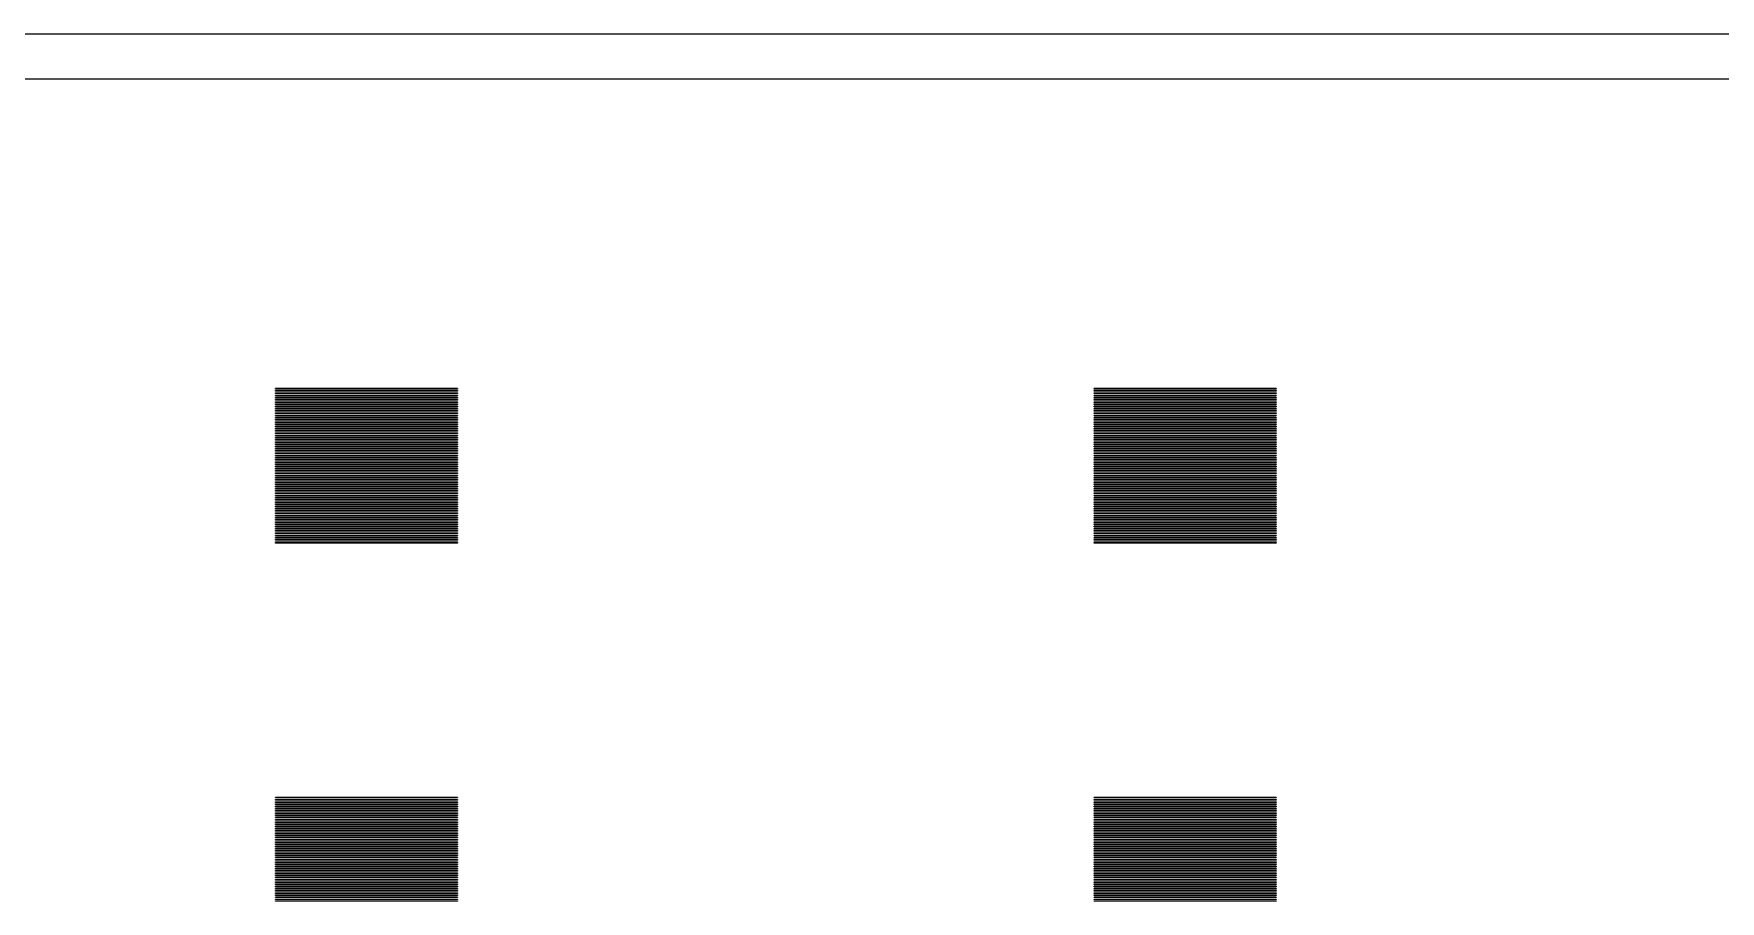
# Model space of a CAD drawing. Extents: x -18 to 132, y -42 to 114.
# Drawn here: x 19.68 to 56.76, y 57.91 to 77 of the extents above; entities that cross this region are included whole.
import ezdxf

# ---------------------------------------------------------------- set-up
doc = ezdxf.new("R2010")
doc.units = 0

msp = doc.modelspace()

# ---------------------------------------------------------------- linework, layer by layer
for p, q in [((-4.5, 77), (112.5, 77)), ((112, 76), (-4, 76)), ((25, 69.195), (25, 69.205)), ((25, 69.205), (29, 69.205)), ((29, 69.195), (25, 69.195)), ((25, 69.155), (25, 69.165)), ((25, 69.165), (29, 69.165)), ((29, 69.155), (25, 69.155)), ((25, 69.115), (25, 69.125)), ((25, 69.125), (29, 69.125)), ((29, 69.115), (25, 69.115)), ((25, 69.075), (25, 69.085)), ((25, 69.085), (29, 69.085)), ((29, 69.075), (25, 69.075)), ((25, 69.035), (25, 69.045)), ((25, 69.045), (29, 69.045)), ((29, 69.035), (25, 69.035)), ((25, 68.995), (25, 69.005)), ((25, 69.005), (29, 69.005)), ((29, 68.995), (25, 68.995)), ((25, 68.955), (25, 68.965)), ((25, 68.965), (29, 68.965)), ((29, 69.205), (29, 69.195)), ((29, 69.165), (29, 69.155)), ((29, 69.125), (29, 69.115)), ((29, 69.085), (29, 69.075)), ((29, 69.045), (29, 69.035)), ((29, 69.005), (29, 68.995)), ((29, 68.965), (29, 68.955)), ((43, 69.195), (43, 69.205)), ((43, 69.205), (47, 69.205)), ((47, 69.195), (43, 69.195)), ((43, 69.155), (43, 69.165)), ((43, 69.165), (47, 69.165)), ((47, 69.155), (43, 69.155)), ((43, 69.115), (43, 69.125)), ((43, 69.125), (47, 69.125)), ((47, 69.115), (43, 69.115)), ((43, 69.075), (43, 69.085)), ((43, 69.085), (47, 69.085)), ((47, 69.075), (43, 69.075)), ((43, 69.035), (43, 69.045)), ((43, 69.045), (47, 69.045)), ((47, 69.035), (43, 69.035)), ((43, 68.995), (43, 69.005)), ((43, 69.005), (47, 69.005)), ((47, 68.995), (43, 68.995)), ((43, 68.955), (43, 68.965)), ((43, 68.965), (47, 68.965)), ((47, 69.205), (47, 69.195)), ((47, 69.165), (47, 69.155)), ((47, 69.125), (47, 69.115)), ((47, 69.085), (47, 69.075)), ((47, 69.045), (47, 69.035)), ((47, 69.005), (47, 68.995)), ((47, 68.965), (47, 68.955)), ((29, 68.955), (25, 68.955)), ((25, 68.915), (25, 68.925)), ((25, 68.925), (29, 68.925)), ((29, 68.915), (25, 68.915)), ((25, 68.875), (25, 68.885)), ((25, 68.885), (29, 68.885)), ((29, 68.875), (25, 68.875)), ((25, 68.835), (25, 68.845)), ((25, 68.845), (29, 68.845)), ((29, 68.835), (25, 68.835)), ((25, 68.795), (25, 68.805)), ((25, 68.805), (29, 68.805)), ((29, 68.795), (25, 68.795)), ((25, 68.755), (25, 68.765)), ((25, 68.765), (29, 68.765)), ((29, 68.755), (25, 68.755)), ((25, 68.715), (25, 68.725)), ((25, 68.725), (29, 68.725)), ((29, 68.715), (25, 68.715)), ((25, 68.675), (25, 68.685)), ((25, 68.685), (29, 68.685)), ((29, 68.675), (25, 68.675)), ((25, 68.635), (25, 68.645)), ((25, 68.645), (29, 68.645)), ((29, 68.635), (25, 68.635)), ((25, 68.595), (25, 68.605)), ((25, 68.605), (29, 68.605)), ((29, 68.595), (25, 68.595)), ((29, 68.925), (29, 68.915)), ((29, 68.885), (29, 68.875)), ((29, 68.845), (29, 68.835)), ((29, 68.805), (29, 68.795)), ((29, 68.765), (29, 68.755)), ((29, 68.725), (29, 68.715)), ((29, 68.685), (29, 68.675)), ((29, 68.645), (29, 68.635)), ((29, 68.605), (29, 68.595)), ((47, 68.955), (43, 68.955)), ((43, 68.915), (43, 68.925)), ((43, 68.925), (47, 68.925)), ((47, 68.915), (43, 68.915)), ((43, 68.875), (43, 68.885)), ((43, 68.885), (47, 68.885)), ((47, 68.875), (43, 68.875)), ((43, 68.835), (43, 68.845)), ((43, 68.845), (47, 68.845)), ((47, 68.835), (43, 68.835)), ((43, 68.795), (43, 68.805)), ((43, 68.805), (47, 68.805)), ((47, 68.795), (43, 68.795)), ((43, 68.755), (43, 68.765)), ((43, 68.765), (47, 68.765)), ((47, 68.755), (43, 68.755)), ((43, 68.715), (43, 68.725)), ((43, 68.725), (47, 68.725)), ((47, 68.715), (43, 68.715)), ((43, 68.675), (43, 68.685)), ((43, 68.685), (47, 68.685)), ((47, 68.675), (43, 68.675)), ((43, 68.635), (43, 68.645)), ((43, 68.645), (47, 68.645)), ((47, 68.635), (43, 68.635)), ((43, 68.595), (43, 68.605)), ((43, 68.605), (47, 68.605)), ((47, 68.595), (43, 68.595)), ((47, 68.925), (47, 68.915)), ((47, 68.885), (47, 68.875)), ((47, 68.845), (47, 68.835)), ((47, 68.805), (47, 68.795)), ((47, 68.765), (47, 68.755)), ((47, 68.725), (47, 68.715)), ((47, 68.685), (47, 68.675)), ((47, 68.645), (47, 68.635)), ((47, 68.605), (47, 68.595)), ((25, 68.555), (25, 68.565)), ((25, 68.565), (29, 68.565)), ((29, 68.555), (25, 68.555)), ((25, 68.515), (25, 68.525)), ((25, 68.525), (29, 68.525)), ((29, 68.515), (25, 68.515)), ((25, 68.475), (25, 68.485)), ((25, 68.485), (29, 68.485)), ((29, 68.475), (25, 68.475)), ((25, 68.435), (25, 68.445)), ((25, 68.445), (29, 68.445)), ((29, 68.435), (25, 68.435)), ((25, 68.395), (25, 68.405)), ((25, 68.405), (29, 68.405)), ((29, 68.395), (25, 68.395)), ((25, 68.355), (25, 68.365)), ((25, 68.365), (29, 68.365)), ((29, 68.355), (25, 68.355)), ((25, 68.315), (25, 68.325)), ((25, 68.325), (29, 68.325)), ((29, 68.315), (25, 68.315)), ((25, 68.275), (25, 68.285)), ((25, 68.285), (29, 68.285)), ((29, 68.275), (25, 68.275)), ((25, 68.235), (25, 68.245)), ((25, 68.245), (29, 68.245)), ((29, 68.235), (25, 68.235)), ((29, 68.565), (29, 68.555)), ((29, 68.525), (29, 68.515)), ((29, 68.485), (29, 68.475)), ((29, 68.445), (29, 68.435)), ((29, 68.405), (29, 68.395)), ((29, 68.365), (29, 68.355)), ((29, 68.325), (29, 68.315)), ((29, 68.285), (29, 68.275)), ((29, 68.245), (29, 68.235)), ((43, 68.555), (43, 68.565)), ((43, 68.565), (47, 68.565)), ((47, 68.555), (43, 68.555)), ((43, 68.515), (43, 68.525)), ((43, 68.525), (47, 68.525)), ((47, 68.515), (43, 68.515)), ((43, 68.475), (43, 68.485)), ((43, 68.485), (47, 68.485)), ((47, 68.475), (43, 68.475)), ((43, 68.435), (43, 68.445)), ((43, 68.445), (47, 68.445)), ((47, 68.435), (43, 68.435)), ((43, 68.395), (43, 68.405)), ((43, 68.405), (47, 68.405)), ((47, 68.395), (43, 68.395)), ((43, 68.355), (43, 68.365)), ((43, 68.365), (47, 68.365)), ((47, 68.355), (43, 68.355)), ((43, 68.315), (43, 68.325)), ((43, 68.325), (47, 68.325)), ((47, 68.315), (43, 68.315)), ((43, 68.275), (43, 68.285)), ((43, 68.285), (47, 68.285)), ((47, 68.275), (43, 68.275)), ((43, 68.235), (43, 68.245)), ((43, 68.245), (47, 68.245)), ((47, 68.235), (43, 68.235)), ((47, 68.565), (47, 68.555)), ((47, 68.525), (47, 68.515)), ((47, 68.485), (47, 68.475)), ((47, 68.445), (47, 68.435)), ((47, 68.405), (47, 68.395)), ((47, 68.365), (47, 68.355)), ((47, 68.325), (47, 68.315)), ((47, 68.285), (47, 68.275)), ((47, 68.245), (47, 68.235)), ((25, 68.195), (25, 68.205)), ((25, 68.205), (29, 68.205)), ((29, 68.195), (25, 68.195)), ((25, 68.155), (25, 68.165)), ((25, 68.165), (29, 68.165)), ((29, 68.155), (25, 68.155)), ((25, 68.115), (25, 68.125)), ((25, 68.125), (29, 68.125)), ((29, 68.115), (25, 68.115)), ((25, 68.075), (25, 68.085)), ((25, 68.085), (29, 68.085)), ((29, 68.075), (25, 68.075)), ((25, 68.035), (25, 68.045)), ((25, 68.045), (29, 68.045)), ((29, 68.035), (25, 68.035)), ((25, 67.995), (25, 68.005)), ((25, 68.005), (29, 68.005)), ((29, 67.995), (25, 67.995)), ((25, 67.955), (25, 67.965)), ((25, 67.965), (29, 67.965)), ((29, 67.955), (25, 67.955)), ((25, 67.915), (25, 67.925)), ((25, 67.925), (29, 67.925)), ((29, 67.915), (25, 67.915)), ((25, 67.875), (25, 67.885)), ((25, 67.885), (29, 67.885)), ((29, 67.875), (25, 67.875)), ((29, 68.205), (29, 68.195)), ((29, 68.165), (29, 68.155)), ((29, 68.125), (29, 68.115)), ((29, 68.085), (29, 68.075)), ((29, 68.045), (29, 68.035)), ((29, 68.005), (29, 67.995)), ((29, 67.965), (29, 67.955)), ((29, 67.925), (29, 67.915)), ((29, 67.885), (29, 67.875)), ((43, 68.195), (43, 68.205)), ((43, 68.205), (47, 68.205)), ((47, 68.195), (43, 68.195)), ((43, 68.155), (43, 68.165)), ((43, 68.165), (47, 68.165)), ((47, 68.155), (43, 68.155)), ((43, 68.115), (43, 68.125)), ((43, 68.125), (47, 68.125)), ((47, 68.115), (43, 68.115)), ((43, 68.075), (43, 68.085)), ((43, 68.085), (47, 68.085)), ((47, 68.075), (43, 68.075)), ((43, 68.035), (43, 68.045)), ((43, 68.045), (47, 68.045)), ((47, 68.035), (43, 68.035)), ((43, 67.995), (43, 68.005)), ((43, 68.005), (47, 68.005)), ((47, 67.995), (43, 67.995)), ((43, 67.955), (43, 67.965)), ((43, 67.965), (47, 67.965)), ((47, 67.955), (43, 67.955)), ((43, 67.915), (43, 67.925)), ((43, 67.925), (47, 67.925)), ((47, 67.915), (43, 67.915)), ((43, 67.875), (43, 67.885)), ((43, 67.885), (47, 67.885)), ((47, 67.875), (43, 67.875)), ((47, 68.205), (47, 68.195)), ((47, 68.165), (47, 68.155)), ((47, 68.125), (47, 68.115)), ((47, 68.085), (47, 68.075)), ((47, 68.045), (47, 68.035)), ((47, 68.005), (47, 67.995)), ((47, 67.965), (47, 67.955)), ((47, 67.925), (47, 67.915)), ((47, 67.885), (47, 67.875)), ((25, 67.835), (25, 67.845)), ((25, 67.845), (29, 67.845)), ((29, 67.835), (25, 67.835)), ((25, 67.795), (25, 67.805)), ((25, 67.805), (29, 67.805)), ((29, 67.795), (25, 67.795)), ((25, 67.755), (25, 67.765)), ((25, 67.765), (29, 67.765)), ((29, 67.755), (25, 67.755)), ((25, 67.715), (25, 67.725)), ((25, 67.725), (29, 67.725)), ((29, 67.715), (25, 67.715)), ((25, 67.675), (25, 67.685)), ((25, 67.685), (29, 67.685)), ((29, 67.675), (25, 67.675)), ((25, 67.635), (25, 67.645)), ((25, 67.645), (29, 67.645)), ((29, 67.635), (25, 67.635)), ((25, 67.595), (25, 67.605)), ((25, 67.605), (29, 67.605)), ((29, 67.595), (25, 67.595)), ((25, 67.555), (25, 67.565)), ((25, 67.565), (29, 67.565)), ((29, 67.555), (25, 67.555)), ((25, 67.515), (25, 67.525)), ((25, 67.525), (29, 67.525)), ((29, 67.515), (25, 67.515)), ((25, 67.475), (25, 67.485)), ((25, 67.485), (29, 67.485)), ((29, 67.845), (29, 67.835)), ((29, 67.805), (29, 67.795)), ((29, 67.765), (29, 67.755)), ((29, 67.725), (29, 67.715)), ((29, 67.685), (29, 67.675)), ((29, 67.645), (29, 67.635)), ((29, 67.605), (29, 67.595)), ((29, 67.565), (29, 67.555)), ((29, 67.525), (29, 67.515)), ((29, 67.485), (29, 67.475)), ((43, 67.835), (43, 67.845)), ((43, 67.845), (47, 67.845)), ((47, 67.835), (43, 67.835)), ((43, 67.795), (43, 67.805)), ((43, 67.805), (47, 67.805)), ((47, 67.795), (43, 67.795)), ((43, 67.755), (43, 67.765)), ((43, 67.765), (47, 67.765)), ((47, 67.755), (43, 67.755)), ((43, 67.715), (43, 67.725)), ((43, 67.725), (47, 67.725)), ((47, 67.715), (43, 67.715)), ((43, 67.675), (43, 67.685)), ((43, 67.685), (47, 67.685)), ((47, 67.675), (43, 67.675)), ((43, 67.635), (43, 67.645)), ((43, 67.645), (47, 67.645)), ((47, 67.635), (43, 67.635)), ((43, 67.595), (43, 67.605)), ((43, 67.605), (47, 67.605)), ((47, 67.595), (43, 67.595)), ((43, 67.555), (43, 67.565)), ((43, 67.565), (47, 67.565)), ((47, 67.555), (43, 67.555)), ((43, 67.515), (43, 67.525)), ((43, 67.525), (47, 67.525)), ((47, 67.515), (43, 67.515)), ((43, 67.475), (43, 67.485)), ((43, 67.485), (47, 67.485)), ((47, 67.845), (47, 67.835)), ((47, 67.805), (47, 67.795)), ((47, 67.765), (47, 67.755)), ((47, 67.725), (47, 67.715)), ((47, 67.685), (47, 67.675)), ((47, 67.645), (47, 67.635)), ((47, 67.605), (47, 67.595)), ((47, 67.565), (47, 67.555)), ((47, 67.525), (47, 67.515)), ((47, 67.485), (47, 67.475)), ((29, 67.475), (25, 67.475)), ((25, 67.435), (25, 67.445)), ((25, 67.445), (29, 67.445)), ((29, 67.435), (25, 67.435)), ((25, 67.395), (25, 67.405)), ((25, 67.405), (29, 67.405)), ((29, 67.395), (25, 67.395)), ((25, 67.355), (25, 67.365)), ((25, 67.365), (29, 67.365)), ((29, 67.355), (25, 67.355)), ((25, 67.315), (25, 67.325)), ((25, 67.325), (29, 67.325)), ((29, 67.315), (25, 67.315)), ((25, 67.275), (25, 67.285)), ((25, 67.285), (29, 67.285)), ((29, 67.275), (25, 67.275)), ((25, 67.235), (25, 67.245)), ((25, 67.245), (29, 67.245)), ((29, 67.235), (25, 67.235)), ((25, 67.195), (25, 67.205)), ((25, 67.205), (29, 67.205)), ((29, 67.195), (25, 67.195)), ((25, 67.155), (25, 67.165)), ((25, 67.165), (29, 67.165)), ((29, 67.155), (25, 67.155)), ((25, 67.115), (25, 67.125)), ((25, 67.125), (29, 67.125)), ((29, 67.115), (25, 67.115)), ((29, 67.445), (29, 67.435)), ((29, 67.405), (29, 67.395)), ((29, 67.365), (29, 67.355)), ((29, 67.325), (29, 67.315)), ((29, 67.285), (29, 67.275)), ((29, 67.245), (29, 67.235)), ((29, 67.205), (29, 67.195)), ((29, 67.165), (29, 67.155)), ((29, 67.125), (29, 67.115)), ((47, 67.475), (43, 67.475)), ((43, 67.435), (43, 67.445)), ((43, 67.445), (47, 67.445)), ((47, 67.435), (43, 67.435)), ((43, 67.395), (43, 67.405)), ((43, 67.405), (47, 67.405)), ((47, 67.395), (43, 67.395)), ((43, 67.355), (43, 67.365)), ((43, 67.365), (47, 67.365)), ((47, 67.355), (43, 67.355)), ((43, 67.315), (43, 67.325)), ((43, 67.325), (47, 67.325)), ((47, 67.315), (43, 67.315)), ((43, 67.275), (43, 67.285)), ((43, 67.285), (47, 67.285)), ((47, 67.275), (43, 67.275)), ((43, 67.235), (43, 67.245)), ((43, 67.245), (47, 67.245)), ((47, 67.235), (43, 67.235)), ((43, 67.195), (43, 67.205)), ((43, 67.205), (47, 67.205)), ((47, 67.195), (43, 67.195)), ((43, 67.155), (43, 67.165)), ((43, 67.165), (47, 67.165)), ((47, 67.155), (43, 67.155)), ((43, 67.115), (43, 67.125)), ((43, 67.125), (47, 67.125)), ((47, 67.115), (43, 67.115)), ((47, 67.445), (47, 67.435)), ((47, 67.405), (47, 67.395)), ((47, 67.365), (47, 67.355)), ((47, 67.325), (47, 67.315)), ((47, 67.285), (47, 67.275)), ((47, 67.245), (47, 67.235)), ((47, 67.205), (47, 67.195)), ((47, 67.165), (47, 67.155)), ((47, 67.125), (47, 67.115)), ((25, 67.075), (25, 67.085)), ((25, 67.085), (29, 67.085)), ((29, 67.075), (25, 67.075)), ((25, 67.035), (25, 67.045)), ((25, 67.045), (29, 67.045)), ((29, 67.035), (25, 67.035)), ((25, 66.995), (25, 67.005)), ((25, 67.005), (29, 67.005)), ((29, 66.995), (25, 66.995)), ((25, 66.955), (25, 66.965)), ((25, 66.965), (29, 66.965)), ((29, 66.955), (25, 66.955)), ((25, 66.915), (25, 66.925)), ((25, 66.925), (29, 66.925)), ((29, 66.915), (25, 66.915)), ((25, 66.875), (25, 66.885)), ((25, 66.885), (29, 66.885)), ((29, 66.875), (25, 66.875)), ((25, 66.835), (25, 66.845)), ((25, 66.845), (29, 66.845)), ((29, 66.835), (25, 66.835)), ((25, 66.795), (25, 66.805)), ((25, 66.805), (29, 66.805)), ((29, 66.795), (25, 66.795)), ((25, 66.755), (25, 66.765)), ((25, 66.765), (29, 66.765)), ((29, 66.755), (25, 66.755)), ((29, 67.085), (29, 67.075)), ((29, 67.045), (29, 67.035)), ((29, 67.005), (29, 66.995)), ((29, 66.965), (29, 66.955)), ((29, 66.925), (29, 66.915)), ((29, 66.885), (29, 66.875)), ((29, 66.845), (29, 66.835)), ((29, 66.805), (29, 66.795)), ((29, 66.765), (29, 66.755)), ((43, 67.075), (43, 67.085)), ((43, 67.085), (47, 67.085)), ((47, 67.075), (43, 67.075)), ((43, 67.035), (43, 67.045)), ((43, 67.045), (47, 67.045)), ((47, 67.035), (43, 67.035)), ((43, 66.995), (43, 67.005)), ((43, 67.005), (47, 67.005)), ((47, 66.995), (43, 66.995)), ((43, 66.955), (43, 66.965)), ((43, 66.965), (47, 66.965)), ((47, 66.955), (43, 66.955)), ((43, 66.915), (43, 66.925)), ((43, 66.925), (47, 66.925)), ((47, 66.915), (43, 66.915)), ((43, 66.875), (43, 66.885)), ((43, 66.885), (47, 66.885)), ((47, 66.875), (43, 66.875)), ((43, 66.835), (43, 66.845)), ((43, 66.845), (47, 66.845)), ((47, 66.835), (43, 66.835)), ((43, 66.795), (43, 66.805)), ((43, 66.805), (47, 66.805)), ((47, 66.795), (43, 66.795)), ((43, 66.755), (43, 66.765)), ((43, 66.765), (47, 66.765)), ((47, 66.755), (43, 66.755)), ((47, 67.085), (47, 67.075)), ((47, 67.045), (47, 67.035)), ((47, 67.005), (47, 66.995)), ((47, 66.965), (47, 66.955)), ((47, 66.925), (47, 66.915)), ((47, 66.885), (47, 66.875)), ((47, 66.845), (47, 66.835)), ((47, 66.805), (47, 66.795)), ((47, 66.765), (47, 66.755)), ((25, 66.715), (25, 66.725)), ((25, 66.725), (29, 66.725)), ((29, 66.715), (25, 66.715)), ((25, 66.675), (25, 66.685)), ((25, 66.685), (29, 66.685)), ((29, 66.675), (25, 66.675)), ((25, 66.635), (25, 66.645)), ((25, 66.645), (29, 66.645)), ((29, 66.635), (25, 66.635)), ((25, 66.595), (25, 66.605)), ((25, 66.605), (29, 66.605)), ((29, 66.595), (25, 66.595)), ((25, 66.555), (25, 66.565)), ((25, 66.565), (29, 66.565)), ((29, 66.555), (25, 66.555)), ((25, 66.515), (25, 66.525)), ((25, 66.525), (29, 66.525)), ((29, 66.515), (25, 66.515)), ((25, 66.475), (25, 66.485)), ((25, 66.485), (29, 66.485)), ((29, 66.475), (25, 66.475)), ((25, 66.435), (25, 66.445)), ((25, 66.445), (29, 66.445)), ((29, 66.435), (25, 66.435)), ((25, 66.395), (25, 66.405)), ((25, 66.405), (29, 66.405)), ((29, 66.395), (25, 66.395)), ((29, 66.725), (29, 66.715)), ((29, 66.685), (29, 66.675)), ((29, 66.645), (29, 66.635)), ((29, 66.605), (29, 66.595)), ((29, 66.565), (29, 66.555)), ((29, 66.525), (29, 66.515)), ((29, 66.485), (29, 66.475)), ((29, 66.445), (29, 66.435)), ((29, 66.405), (29, 66.395)), ((43, 66.715), (43, 66.725)), ((43, 66.725), (47, 66.725)), ((47, 66.715), (43, 66.715)), ((43, 66.675), (43, 66.685)), ((43, 66.685), (47, 66.685)), ((47, 66.675), (43, 66.675)), ((43, 66.635), (43, 66.645)), ((43, 66.645), (47, 66.645)), ((47, 66.635), (43, 66.635)), ((43, 66.595), (43, 66.605)), ((43, 66.605), (47, 66.605)), ((47, 66.595), (43, 66.595)), ((43, 66.555), (43, 66.565)), ((43, 66.565), (47, 66.565)), ((47, 66.555), (43, 66.555)), ((43, 66.515), (43, 66.525)), ((43, 66.525), (47, 66.525)), ((47, 66.515), (43, 66.515)), ((43, 66.475), (43, 66.485)), ((43, 66.485), (47, 66.485)), ((47, 66.475), (43, 66.475)), ((43, 66.435), (43, 66.445)), ((43, 66.445), (47, 66.445)), ((47, 66.435), (43, 66.435)), ((43, 66.395), (43, 66.405)), ((43, 66.405), (47, 66.405)), ((47, 66.395), (43, 66.395)), ((47, 66.725), (47, 66.715)), ((47, 66.685), (47, 66.675)), ((47, 66.645), (47, 66.635)), ((47, 66.605), (47, 66.595)), ((47, 66.565), (47, 66.555)), ((47, 66.525), (47, 66.515)), ((47, 66.485), (47, 66.475)), ((47, 66.445), (47, 66.435)), ((47, 66.405), (47, 66.395)), ((25, 66.355), (25, 66.365)), ((25, 66.365), (29, 66.365)), ((29, 66.355), (25, 66.355)), ((25, 66.315), (25, 66.325)), ((25, 66.325), (29, 66.325)), ((29, 66.315), (25, 66.315)), ((25, 66.275), (25, 66.285)), ((25, 66.285), (29, 66.285)), ((29, 66.275), (25, 66.275)), ((25, 66.235), (25, 66.245)), ((25, 66.245), (29, 66.245)), ((29, 66.235), (25, 66.235)), ((25, 66.195), (25, 66.205)), ((25, 66.205), (29, 66.205)), ((29, 66.195), (25, 66.195)), ((25, 66.155), (25, 66.165)), ((25, 66.165), (29, 66.165)), ((29, 66.155), (25, 66.155)), ((25, 66.115), (25, 66.125)), ((25, 66.125), (29, 66.125)), ((29, 66.115), (25, 66.115)), ((25, 66.075), (25, 66.085)), ((25, 66.085), (29, 66.085)), ((29, 66.075), (25, 66.075)), ((25, 66.035), (25, 66.045)), ((25, 66.045), (29, 66.045)), ((29, 66.035), (25, 66.035)), ((25, 65.995), (25, 66.005)), ((25, 66.005), (29, 66.005)), ((29, 65.995), (25, 65.995)), ((29, 66.365), (29, 66.355)), ((29, 66.325), (29, 66.315)), ((29, 66.285), (29, 66.275)), ((29, 66.245), (29, 66.235)), ((29, 66.205), (29, 66.195)), ((29, 66.165), (29, 66.155)), ((29, 66.125), (29, 66.115)), ((29, 66.085), (29, 66.075)), ((29, 66.045), (29, 66.035)), ((29, 66.005), (29, 65.995)), ((43, 66.355), (43, 66.365)), ((43, 66.365), (47, 66.365)), ((47, 66.355), (43, 66.355)), ((43, 66.315), (43, 66.325)), ((43, 66.325), (47, 66.325)), ((47, 66.315), (43, 66.315)), ((43, 66.275), (43, 66.285)), ((43, 66.285), (47, 66.285)), ((47, 66.275), (43, 66.275)), ((43, 66.235), (43, 66.245)), ((43, 66.245), (47, 66.245)), ((47, 66.235), (43, 66.235)), ((43, 66.195), (43, 66.205)), ((43, 66.205), (47, 66.205)), ((47, 66.195), (43, 66.195)), ((43, 66.155), (43, 66.165)), ((43, 66.165), (47, 66.165)), ((47, 66.155), (43, 66.155)), ((43, 66.115), (43, 66.125)), ((43, 66.125), (47, 66.125)), ((47, 66.115), (43, 66.115)), ((43, 66.075), (43, 66.085)), ((43, 66.085), (47, 66.085)), ((47, 66.075), (43, 66.075)), ((43, 66.035), (43, 66.045)), ((43, 66.045), (47, 66.045)), ((47, 66.035), (43, 66.035)), ((43, 65.995), (43, 66.005)), ((43, 66.005), (47, 66.005)), ((47, 65.995), (43, 65.995)), ((47, 66.365), (47, 66.355)), ((47, 66.325), (47, 66.315)), ((47, 66.285), (47, 66.275)), ((47, 66.245), (47, 66.235)), ((47, 66.205), (47, 66.195)), ((47, 66.165), (47, 66.155)), ((47, 66.125), (47, 66.115)), ((47, 66.085), (47, 66.075)), ((47, 66.045), (47, 66.035)), ((47, 66.005), (47, 65.995)), ((25, 65.955), (25, 65.965)), ((25, 65.965), (29, 65.965)), ((29, 65.955), (25, 65.955)), ((25, 65.915), (25, 65.925)), ((25, 65.925), (29, 65.925)), ((29, 65.915), (25, 65.915)), ((25, 65.875), (25, 65.885)), ((25, 65.885), (29, 65.885)), ((29, 65.875), (25, 65.875)), ((25, 65.835), (25, 65.845)), ((25, 65.845), (29, 65.845)), ((29, 65.835), (25, 65.835)), ((25, 65.795), (25, 65.805)), ((25, 65.805), (29, 65.805)), ((29, 65.795), (25, 65.795)), ((29, 65.965), (29, 65.955)), ((29, 65.925), (29, 65.915)), ((29, 65.885), (29, 65.875)), ((29, 65.845), (29, 65.835)), ((29, 65.805), (29, 65.795)), ((43, 65.955), (43, 65.965)), ((43, 65.965), (47, 65.965)), ((47, 65.955), (43, 65.955)), ((43, 65.915), (43, 65.925)), ((43, 65.925), (47, 65.925)), ((47, 65.915), (43, 65.915)), ((43, 65.875), (43, 65.885)), ((43, 65.885), (47, 65.885)), ((47, 65.875), (43, 65.875)), ((43, 65.835), (43, 65.845)), ((43, 65.845), (47, 65.845)), ((47, 65.835), (43, 65.835)), ((43, 65.795), (43, 65.805)), ((43, 65.805), (47, 65.805)), ((47, 65.795), (43, 65.795)), ((47, 65.965), (47, 65.955)), ((47, 65.925), (47, 65.915)), ((47, 65.885), (47, 65.875)), ((47, 65.845), (47, 65.835)), ((47, 65.805), (47, 65.795)), ((25, 60.195), (25, 60.205)), ((25, 60.205), (29, 60.205)), ((29, 60.195), (25, 60.195)), ((25, 60.155), (25, 60.165)), ((25, 60.165), (29, 60.165)), ((29, 60.155), (25, 60.155)), ((25, 60.115), (25, 60.125)), ((25, 60.125), (29, 60.125)), ((29, 60.115), (25, 60.115)), ((25, 60.075), (25, 60.085)), ((25, 60.085), (29, 60.085)), ((29, 60.075), (25, 60.075)), ((29, 60.205), (29, 60.195)), ((29, 60.165), (29, 60.155)), ((29, 60.125), (29, 60.115)), ((29, 60.085), (29, 60.075)), ((43, 60.195), (43, 60.205)), ((43, 60.205), (47, 60.205)), ((47, 60.195), (43, 60.195)), ((43, 60.155), (43, 60.165)), ((43, 60.165), (47, 60.165)), ((47, 60.155), (43, 60.155)), ((43, 60.115), (43, 60.125)), ((43, 60.125), (47, 60.125)), ((47, 60.115), (43, 60.115)), ((43, 60.075), (43, 60.085)), ((43, 60.085), (47, 60.085)), ((47, 60.075), (43, 60.075)), ((47, 60.205), (47, 60.195)), ((47, 60.165), (47, 60.155)), ((47, 60.125), (47, 60.115)), ((47, 60.085), (47, 60.075)), ((25, 60.035), (25, 60.045)), ((25, 60.045), (29, 60.045)), ((29, 60.035), (25, 60.035)), ((25, 59.995), (25, 60.005)), ((25, 60.005), (29, 60.005)), ((29, 59.995), (25, 59.995)), ((25, 59.955), (25, 59.965)), ((25, 59.965), (29, 59.965)), ((29, 59.955), (25, 59.955)), ((25, 59.915), (25, 59.925)), ((25, 59.925), (29, 59.925)), ((29, 59.915), (25, 59.915)), ((25, 59.875), (25, 59.885)), ((25, 59.885), (29, 59.885)), ((29, 59.875), (25, 59.875)), ((25, 59.835), (25, 59.845)), ((25, 59.845), (29, 59.845)), ((29, 59.835), (25, 59.835)), ((25, 59.795), (25, 59.805)), ((25, 59.805), (29, 59.805)), ((29, 59.795), (25, 59.795)), ((25, 59.755), (25, 59.765)), ((25, 59.765), (29, 59.765)), ((29, 59.755), (25, 59.755)), ((25, 59.715), (25, 59.725)), ((25, 59.725), (29, 59.725)), ((29, 59.715), (25, 59.715)), ((29, 60.045), (29, 60.035)), ((29, 60.005), (29, 59.995)), ((29, 59.965), (29, 59.955)), ((29, 59.925), (29, 59.915)), ((29, 59.885), (29, 59.875)), ((29, 59.845), (29, 59.835)), ((29, 59.805), (29, 59.795)), ((29, 59.765), (29, 59.755)), ((29, 59.725), (29, 59.715)), ((43, 60.035), (43, 60.045)), ((43, 60.045), (47, 60.045)), ((47, 60.035), (43, 60.035)), ((43, 59.995), (43, 60.005)), ((43, 60.005), (47, 60.005)), ((47, 59.995), (43, 59.995)), ((43, 59.955), (43, 59.965)), ((43, 59.965), (47, 59.965)), ((47, 59.955), (43, 59.955)), ((43, 59.915), (43, 59.925)), ((43, 59.925), (47, 59.925)), ((47, 59.915), (43, 59.915)), ((43, 59.875), (43, 59.885)), ((43, 59.885), (47, 59.885)), ((47, 59.875), (43, 59.875)), ((43, 59.835), (43, 59.845)), ((43, 59.845), (47, 59.845)), ((47, 59.835), (43, 59.835)), ((43, 59.795), (43, 59.805)), ((43, 59.805), (47, 59.805)), ((47, 59.795), (43, 59.795)), ((43, 59.755), (43, 59.765)), ((43, 59.765), (47, 59.765)), ((47, 59.755), (43, 59.755)), ((43, 59.715), (43, 59.725)), ((43, 59.725), (47, 59.725)), ((47, 59.715), (43, 59.715)), ((47, 60.045), (47, 60.035)), ((47, 60.005), (47, 59.995)), ((47, 59.965), (47, 59.955)), ((47, 59.925), (47, 59.915)), ((47, 59.885), (47, 59.875)), ((47, 59.845), (47, 59.835)), ((47, 59.805), (47, 59.795)), ((47, 59.765), (47, 59.755)), ((47, 59.725), (47, 59.715)), ((25, 59.675), (25, 59.685)), ((25, 59.685), (29, 59.685)), ((29, 59.675), (25, 59.675)), ((25, 59.635), (25, 59.645)), ((25, 59.645), (29, 59.645)), ((29, 59.635), (25, 59.635)), ((25, 59.595), (25, 59.605)), ((25, 59.605), (29, 59.605)), ((29, 59.595), (25, 59.595)), ((25, 59.555), (25, 59.565)), ((25, 59.565), (29, 59.565)), ((29, 59.555), (25, 59.555)), ((25, 59.515), (25, 59.525)), ((25, 59.525), (29, 59.525)), ((29, 59.515), (25, 59.515)), ((25, 59.475), (25, 59.485)), ((25, 59.485), (29, 59.485)), ((29, 59.475), (25, 59.475)), ((25, 59.435), (25, 59.445)), ((25, 59.445), (29, 59.445)), ((29, 59.435), (25, 59.435)), ((25, 59.395), (25, 59.405)), ((25, 59.405), (29, 59.405)), ((29, 59.395), (25, 59.395)), ((25, 59.355), (25, 59.365)), ((25, 59.365), (29, 59.365)), ((29, 59.355), (25, 59.355)), ((25, 59.315), (25, 59.325)), ((25, 59.325), (29, 59.325)), ((29, 59.685), (29, 59.675)), ((29, 59.645), (29, 59.635)), ((29, 59.605), (29, 59.595)), ((29, 59.565), (29, 59.555)), ((29, 59.525), (29, 59.515)), ((29, 59.485), (29, 59.475)), ((29, 59.445), (29, 59.435)), ((29, 59.405), (29, 59.395)), ((29, 59.365), (29, 59.355)), ((29, 59.325), (29, 59.315)), ((43, 59.675), (43, 59.685)), ((43, 59.685), (47, 59.685)), ((47, 59.675), (43, 59.675)), ((43, 59.635), (43, 59.645)), ((43, 59.645), (47, 59.645)), ((47, 59.635), (43, 59.635)), ((43, 59.595), (43, 59.605)), ((43, 59.605), (47, 59.605)), ((47, 59.595), (43, 59.595)), ((43, 59.555), (43, 59.565)), ((43, 59.565), (47, 59.565)), ((47, 59.555), (43, 59.555)), ((43, 59.515), (43, 59.525)), ((43, 59.525), (47, 59.525)), ((47, 59.515), (43, 59.515)), ((43, 59.475), (43, 59.485)), ((43, 59.485), (47, 59.485)), ((47, 59.475), (43, 59.475)), ((43, 59.435), (43, 59.445)), ((43, 59.445), (47, 59.445)), ((47, 59.435), (43, 59.435)), ((43, 59.395), (43, 59.405)), ((43, 59.405), (47, 59.405)), ((47, 59.395), (43, 59.395)), ((43, 59.355), (43, 59.365)), ((43, 59.365), (47, 59.365)), ((47, 59.355), (43, 59.355)), ((43, 59.315), (43, 59.325)), ((43, 59.325), (47, 59.325)), ((47, 59.685), (47, 59.675)), ((47, 59.645), (47, 59.635)), ((47, 59.605), (47, 59.595)), ((47, 59.565), (47, 59.555)), ((47, 59.525), (47, 59.515)), ((47, 59.485), (47, 59.475)), ((47, 59.445), (47, 59.435)), ((47, 59.405), (47, 59.395)), ((47, 59.365), (47, 59.355)), ((47, 59.325), (47, 59.315)), ((29, 59.315), (25, 59.315)), ((25, 59.275), (25, 59.285)), ((25, 59.285), (29, 59.285)), ((29, 59.275), (25, 59.275)), ((25, 59.235), (25, 59.245)), ((25, 59.245), (29, 59.245)), ((29, 59.235), (25, 59.235)), ((25, 59.195), (25, 59.205)), ((25, 59.205), (29, 59.205)), ((29, 59.195), (25, 59.195)), ((25, 59.155), (25, 59.165)), ((25, 59.165), (29, 59.165)), ((29, 59.155), (25, 59.155)), ((25, 59.115), (25, 59.125)), ((25, 59.125), (29, 59.125)), ((29, 59.115), (25, 59.115)), ((25, 59.075), (25, 59.085)), ((25, 59.085), (29, 59.085)), ((29, 59.075), (25, 59.075)), ((25, 59.035), (25, 59.045)), ((25, 59.045), (29, 59.045)), ((29, 59.035), (25, 59.035)), ((25, 58.995), (25, 59.005)), ((25, 59.005), (29, 59.005)), ((29, 58.995), (25, 58.995)), ((25, 58.955), (25, 58.965)), ((25, 58.965), (29, 58.965)), ((29, 58.955), (25, 58.955)), ((29, 59.285), (29, 59.275)), ((29, 59.245), (29, 59.235)), ((29, 59.205), (29, 59.195)), ((29, 59.165), (29, 59.155)), ((29, 59.125), (29, 59.115)), ((29, 59.085), (29, 59.075)), ((29, 59.045), (29, 59.035)), ((29, 59.005), (29, 58.995)), ((29, 58.965), (29, 58.955)), ((47, 59.315), (43, 59.315)), ((43, 59.275), (43, 59.285)), ((43, 59.285), (47, 59.285)), ((47, 59.275), (43, 59.275)), ((43, 59.235), (43, 59.245)), ((43, 59.245), (47, 59.245)), ((47, 59.235), (43, 59.235)), ((43, 59.195), (43, 59.205)), ((43, 59.205), (47, 59.205)), ((47, 59.195), (43, 59.195)), ((43, 59.155), (43, 59.165)), ((43, 59.165), (47, 59.165)), ((47, 59.155), (43, 59.155)), ((43, 59.115), (43, 59.125)), ((43, 59.125), (47, 59.125)), ((47, 59.115), (43, 59.115)), ((43, 59.075), (43, 59.085)), ((43, 59.085), (47, 59.085)), ((47, 59.075), (43, 59.075)), ((43, 59.035), (43, 59.045)), ((43, 59.045), (47, 59.045)), ((47, 59.035), (43, 59.035)), ((43, 58.995), (43, 59.005)), ((43, 59.005), (47, 59.005)), ((47, 58.995), (43, 58.995)), ((43, 58.955), (43, 58.965)), ((43, 58.965), (47, 58.965)), ((47, 58.955), (43, 58.955)), ((47, 59.285), (47, 59.275)), ((47, 59.245), (47, 59.235)), ((47, 59.205), (47, 59.195)), ((47, 59.165), (47, 59.155)), ((47, 59.125), (47, 59.115)), ((47, 59.085), (47, 59.075)), ((47, 59.045), (47, 59.035)), ((47, 59.005), (47, 58.995)), ((47, 58.965), (47, 58.955)), ((25, 58.915), (25, 58.925)), ((25, 58.925), (29, 58.925)), ((29, 58.915), (25, 58.915)), ((25, 58.875), (25, 58.885)), ((25, 58.885), (29, 58.885)), ((29, 58.875), (25, 58.875)), ((25, 58.835), (25, 58.845)), ((25, 58.845), (29, 58.845)), ((29, 58.835), (25, 58.835)), ((25, 58.795), (25, 58.805)), ((25, 58.805), (29, 58.805)), ((29, 58.795), (25, 58.795)), ((25, 58.755), (25, 58.765)), ((25, 58.765), (29, 58.765)), ((29, 58.755), (25, 58.755)), ((25, 58.715), (25, 58.725)), ((25, 58.725), (29, 58.725)), ((29, 58.715), (25, 58.715)), ((25, 58.675), (25, 58.685)), ((25, 58.685), (29, 58.685)), ((29, 58.675), (25, 58.675)), ((25, 58.635), (25, 58.645)), ((25, 58.645), (29, 58.645)), ((29, 58.635), (25, 58.635)), ((25, 58.595), (25, 58.605)), ((25, 58.605), (29, 58.605)), ((29, 58.595), (25, 58.595)), ((29, 58.925), (29, 58.915)), ((29, 58.885), (29, 58.875)), ((29, 58.845), (29, 58.835)), ((29, 58.805), (29, 58.795)), ((29, 58.765), (29, 58.755)), ((29, 58.725), (29, 58.715)), ((29, 58.685), (29, 58.675)), ((29, 58.645), (29, 58.635)), ((29, 58.605), (29, 58.595)), ((43, 58.915), (43, 58.925)), ((43, 58.925), (47, 58.925)), ((47, 58.915), (43, 58.915)), ((43, 58.875), (43, 58.885)), ((43, 58.885), (47, 58.885)), ((47, 58.875), (43, 58.875)), ((43, 58.835), (43, 58.845)), ((43, 58.845), (47, 58.845)), ((47, 58.835), (43, 58.835)), ((43, 58.795), (43, 58.805)), ((43, 58.805), (47, 58.805)), ((47, 58.795), (43, 58.795)), ((43, 58.755), (43, 58.765)), ((43, 58.765), (47, 58.765)), ((47, 58.755), (43, 58.755)), ((43, 58.715), (43, 58.725)), ((43, 58.725), (47, 58.725)), ((47, 58.715), (43, 58.715)), ((43, 58.675), (43, 58.685)), ((43, 58.685), (47, 58.685)), ((47, 58.675), (43, 58.675)), ((43, 58.635), (43, 58.645)), ((43, 58.645), (47, 58.645)), ((47, 58.635), (43, 58.635)), ((43, 58.595), (43, 58.605)), ((43, 58.605), (47, 58.605)), ((47, 58.595), (43, 58.595)), ((47, 58.925), (47, 58.915)), ((47, 58.885), (47, 58.875)), ((47, 58.845), (47, 58.835)), ((47, 58.805), (47, 58.795)), ((47, 58.765), (47, 58.755)), ((47, 58.725), (47, 58.715)), ((47, 58.685), (47, 58.675)), ((47, 58.645), (47, 58.635)), ((47, 58.605), (47, 58.595)), ((25, 58.555), (25, 58.565)), ((25, 58.565), (29, 58.565)), ((29, 58.555), (25, 58.555)), ((25, 58.515), (25, 58.525)), ((25, 58.525), (29, 58.525)), ((29, 58.515), (25, 58.515)), ((25, 58.475), (25, 58.485)), ((25, 58.485), (29, 58.485)), ((29, 58.475), (25, 58.475)), ((25, 58.435), (25, 58.445)), ((25, 58.445), (29, 58.445)), ((29, 58.435), (25, 58.435)), ((25, 58.395), (25, 58.405)), ((25, 58.405), (29, 58.405)), ((29, 58.395), (25, 58.395)), ((25, 58.355), (25, 58.365)), ((25, 58.365), (29, 58.365)), ((29, 58.355), (25, 58.355)), ((25, 58.315), (25, 58.325)), ((25, 58.325), (29, 58.325)), ((29, 58.315), (25, 58.315)), ((25, 58.275), (25, 58.285)), ((25, 58.285), (29, 58.285)), ((29, 58.275), (25, 58.275)), ((25, 58.235), (25, 58.245)), ((25, 58.245), (29, 58.245)), ((29, 58.235), (25, 58.235)), ((29, 58.565), (29, 58.555)), ((29, 58.525), (29, 58.515)), ((29, 58.485), (29, 58.475)), ((29, 58.445), (29, 58.435)), ((29, 58.405), (29, 58.395)), ((29, 58.365), (29, 58.355)), ((29, 58.325), (29, 58.315)), ((29, 58.285), (29, 58.275)), ((29, 58.245), (29, 58.235)), ((43, 58.555), (43, 58.565)), ((43, 58.565), (47, 58.565)), ((47, 58.555), (43, 58.555)), ((43, 58.515), (43, 58.525)), ((43, 58.525), (47, 58.525)), ((47, 58.515), (43, 58.515)), ((43, 58.475), (43, 58.485)), ((43, 58.485), (47, 58.485)), ((47, 58.475), (43, 58.475)), ((43, 58.435), (43, 58.445)), ((43, 58.445), (47, 58.445)), ((47, 58.435), (43, 58.435)), ((43, 58.395), (43, 58.405)), ((43, 58.405), (47, 58.405)), ((47, 58.395), (43, 58.395)), ((43, 58.355), (43, 58.365)), ((43, 58.365), (47, 58.365)), ((47, 58.355), (43, 58.355)), ((43, 58.315), (43, 58.325)), ((43, 58.325), (47, 58.325)), ((47, 58.315), (43, 58.315)), ((43, 58.275), (43, 58.285)), ((43, 58.285), (47, 58.285)), ((47, 58.275), (43, 58.275)), ((43, 58.235), (43, 58.245)), ((43, 58.245), (47, 58.245)), ((47, 58.235), (43, 58.235)), ((47, 58.565), (47, 58.555)), ((47, 58.525), (47, 58.515)), ((47, 58.485), (47, 58.475)), ((47, 58.445), (47, 58.435)), ((47, 58.405), (47, 58.395)), ((47, 58.365), (47, 58.355)), ((47, 58.325), (47, 58.315)), ((47, 58.285), (47, 58.275)), ((47, 58.245), (47, 58.235)), ((25, 58.195), (25, 58.205)), ((25, 58.205), (29, 58.205)), ((29, 58.195), (25, 58.195)), ((25, 58.155), (25, 58.165)), ((25, 58.165), (29, 58.165)), ((29, 58.155), (25, 58.155)), ((25, 58.115), (25, 58.125)), ((25, 58.125), (29, 58.125)), ((29, 58.115), (25, 58.115)), ((25, 58.075), (25, 58.085)), ((25, 58.085), (29, 58.085)), ((29, 58.075), (25, 58.075)), ((25, 58.035), (25, 58.045)), ((25, 58.045), (29, 58.045)), ((29, 58.035), (25, 58.035)), ((25, 57.995), (25, 58.005)), ((25, 58.005), (29, 58.005)), ((29, 57.995), (25, 57.995)), ((25, 57.955), (25, 57.965)), ((25, 57.965), (29, 57.965)), ((29, 57.955), (25, 57.955)), ((25, 57.915), (25, 57.925)), ((25, 57.925), (29, 57.925)), ((29, 57.915), (25, 57.915)), ((29, 58.205), (29, 58.195)), ((29, 58.165), (29, 58.155)), ((29, 58.125), (29, 58.115)), ((29, 58.085), (29, 58.075)), ((29, 58.045), (29, 58.035)), ((29, 58.005), (29, 57.995)), ((29, 57.965), (29, 57.955)), ((29, 57.925), (29, 57.915)), ((43, 58.195), (43, 58.205)), ((43, 58.205), (47, 58.205)), ((47, 58.195), (43, 58.195)), ((43, 58.155), (43, 58.165)), ((43, 58.165), (47, 58.165)), ((47, 58.155), (43, 58.155)), ((43, 58.115), (43, 58.125)), ((43, 58.125), (47, 58.125)), ((47, 58.115), (43, 58.115)), ((43, 58.075), (43, 58.085)), ((43, 58.085), (47, 58.085)), ((47, 58.075), (43, 58.075)), ((43, 58.035), (43, 58.045)), ((43, 58.045), (47, 58.045)), ((47, 58.035), (43, 58.035)), ((43, 57.995), (43, 58.005)), ((43, 58.005), (47, 58.005)), ((47, 57.995), (43, 57.995)), ((43, 57.955), (43, 57.965)), ((43, 57.965), (47, 57.965)), ((47, 57.955), (43, 57.955)), ((43, 57.915), (43, 57.925)), ((43, 57.925), (47, 57.925)), ((47, 57.915), (43, 57.915)), ((47, 58.205), (47, 58.195)), ((47, 58.165), (47, 58.155)), ((47, 58.125), (47, 58.115)), ((47, 58.085), (47, 58.075)), ((47, 58.045), (47, 58.035)), ((47, 58.005), (47, 57.995)), ((47, 57.965), (47, 57.955)), ((47, 57.925), (47, 57.915))]:
    msp.add_line(p, q)

doc.saveas('drawing.dxf')
